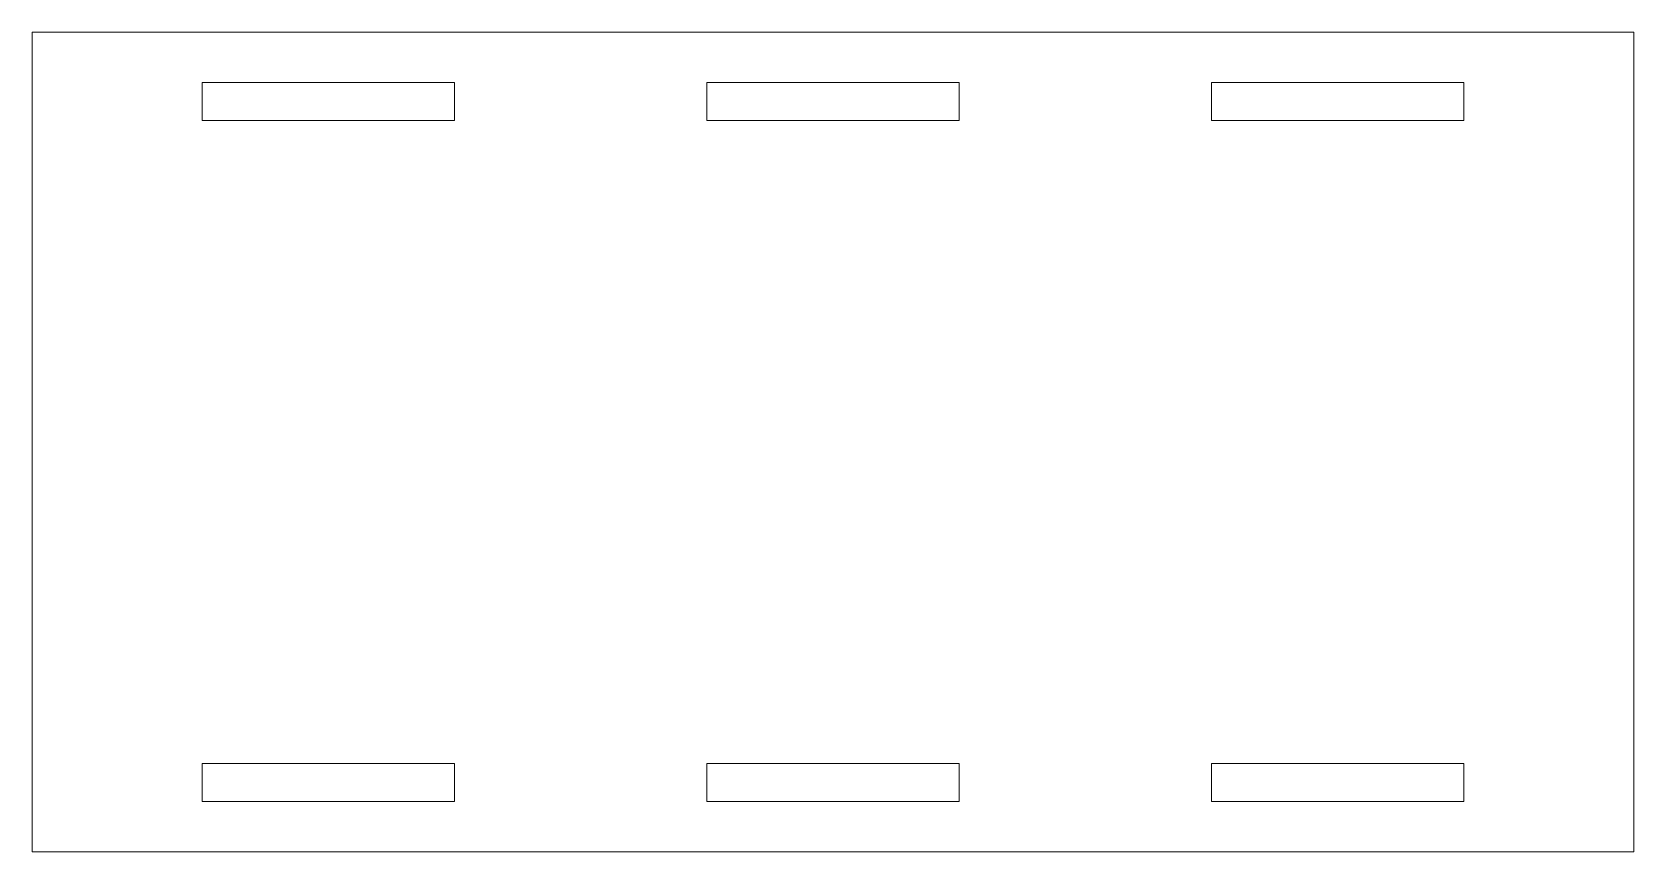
# Model space of a CAD drawing. Header units: inches. Extents: x 0 to 7.8, y 0 to 11.2.
# Drawn here: x 2.81 to 7.81, y 8.64 to 11.2 of the extents above; entities outside this region: 2.
import ezdxf

# ---------------------------------------------------------------- set-up
doc = ezdxf.new("R2010")
doc.units = ezdxf.units.IN
doc.header["$LTSCALE"] = 2
doc.header["$MEASUREMENT"] = 0
doc.styles.add('SLDTEXTSTYLE0', font='TXT', dxfattribs={"width": 0.7})

msp = doc.modelspace()

# ---------------------------------------------------------------- linework, layer by layer
at = {"color": 7, "linetype": 'Continuous', "lineweight": 15}
for p, q in [((2.8089, 11.2011), (7.8089, 11.2011)), ((2.8089, 8.6421), (2.8089, 11.2011)), ((7.8089, 11.2011), (7.8089, 8.6421)), ((3.3404, 10.9255), (3.3404, 11.0437)), ((3.3404, 11.0437), (4.1278, 11.0437)), ((4.1278, 11.0437), (4.1278, 10.9255)), ((4.9152, 10.9255), (4.9152, 11.0437)), ((4.9152, 11.0437), (5.7026, 11.0437)), ((5.7026, 11.0437), (5.7026, 10.9255)), ((6.49, 10.9255), (6.49, 11.0437)), ((6.49, 11.0437), (7.2774, 11.0437)), ((7.2774, 11.0437), (7.2774, 10.9255)), ((4.1278, 10.9255), (3.3404, 10.9255)), ((5.7026, 10.9255), (4.9152, 10.9255)), ((7.2774, 10.9255), (6.49, 10.9255)), ((3.3404, 8.9177), (4.1278, 8.9177)), ((3.3404, 8.7996), (3.3404, 8.9177)), ((4.1278, 8.9177), (4.1278, 8.7996)), ((4.9152, 8.9177), (5.7026, 8.9177)), ((4.9152, 8.7996), (4.9152, 8.9177)), ((5.7026, 8.9177), (5.7026, 8.7996)), ((6.49, 8.7996), (6.49, 8.9177)), ((6.49, 8.9177), (7.2774, 8.9177)), ((7.2774, 8.9177), (7.2774, 8.7996)), ((4.1278, 8.7996), (3.3404, 8.7996)), ((5.7026, 8.7996), (4.9152, 8.7996)), ((7.2774, 8.7996), (6.49, 8.7996)), ((7.8089, 8.6421), (2.8089, 8.6421))]:
    msp.add_line(p, q, dxfattribs=at)

# ---------------------------------------------------------------- texts
at = {"color": 7, "linetype": 'Continuous', "char_height": 0.2941, "attachment_point": 1, "style": 'SLDTEXTSTYLE0'}
for s, insert in [('SOLIDWORKS Educational Product.', (0, 0.8203)), ('For Instructional Use Only.', (0, 0.3791))]:
    msp.add_mtext(s, dxfattribs=dict(at, insert=insert))

doc.saveas('drawing.dxf')
